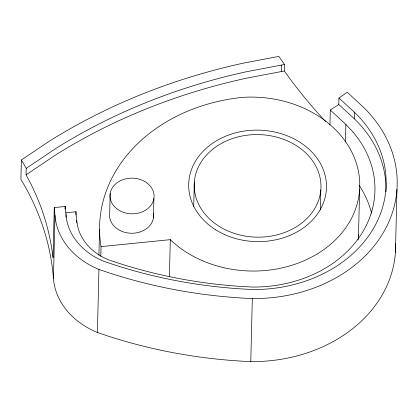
<?xml version="1.0" encoding="UTF-8"?>
<svg xmlns="http://www.w3.org/2000/svg" width="418" height="418" viewBox="0 0 418 418"><rect width="100%" height="100%" fill="white"/><g stroke="black" fill="none" stroke-linecap="round" stroke-linejoin="round"><path stroke-width="0.63" d="M325.517 121.46A600.781 486.04 1.4 0 1 284.527 71.279L284.491 64.524L278.827 56.393L243.38 63.134A557.764 451.241 1.4 0 0 49.319 141.2L21.375 159.963L20.9 179.4A320.663 259.421 1.4 0 1 53.441 278.482A79.524 64.335 1.4 0 0 97.399 332.467A443.117 358.487 1.4 0 0 250.779 361.607A144.717 117.077 1.4 0 0 395.647 243.819M54.267 207.574L54.983 215.448A79.524 64.335 1.4 0 0 98.941 269.438A443.117 358.487 1.4 0 0 252.315 298.572A144.717 117.077 1.4 0 0 383.729 231.943A144.717 117.077 1.4 0 0 362.996 106.809L347.28 92.273L338.946 98.042L354.516 112.311A133.687 108.157 1.4 0 1 373.749 227.92A133.687 108.157 1.4 0 1 252.383 289.533L239.969 288.822A432.087 349.568 1.4 0 1 115.133 265.106L103.69 261.271L98.627 258.961A68.484 55.406 1.4 0 1 66.629 219.659L65.171 206.476L54.267 207.574L53.039 257.65L52.929 256.965A320.663 259.421 1.4 0 0 29.971 182.138L26.073 174.834L26.235 168.355L21.375 159.963M53.441 278.482L54.983 215.448M65.109 209.068L65.171 206.476M65.208 208.749L65.255 206.805M65.903 217.193L65.971 214.601M75.867 214.983L75.951 211.722L65.657 212.882M76.724 222.94L75.951 211.722M98.925 255.236L99.562 229.142M97.399 332.467L98.941 269.438M100.801 256.401L101.041 246.615A165.387 133.802 1.4 0 1 242.874 97.342A107.504 86.97 1.4 0 1 351.7 217.956A107.504 86.97 1.4 0 1 170.309 239.655L101.041 246.615M110.174 193.518L109.699 212.955A22.049 17.838 1.4 0 0 131.633 233.26A22.049 17.838 1.4 0 0 153.422 213.222M153.437 217.882L153.913 198.445A22.049 17.838 1.4 0 0 123.545 179.447A22.049 17.838 1.4 0 0 118.675 210.055A22.049 17.838 1.4 0 0 153.913 198.445M169.405 276.841L170.309 239.655M193.727 206.513L194.333 181.893M250.779 361.607L252.315 298.572M26.073 174.834L55.975 154.754A546.734 442.317 1.4 0 1 246.202 78.229L281.298 71.556L281.455 65.077L284.491 64.524M320.34 209.946L320.831 189.861A63.4 51.289 1.4 0 0 229.649 139.591A63.4 51.289 1.4 0 0 222.266 228.176A63.4 51.289 1.4 0 0 320.831 189.861M329.943 125.029L330.309 110.018L338.789 104.521L338.946 98.042M345.446 142.052L345.879 124.428L330.309 110.018M354.516 112.311L354.36 118.79L338.789 104.521M358.487 236.154L359.637 189.182M395.438 252.3L396.98 189.265M26.235 168.355L56.137 148.275A546.734 442.317 1.4 0 1 246.359 71.75L281.455 65.077M281.298 71.556L284.329 71.003M345.879 124.428L353.058 132.062M76.787 220.333L77.387 224.905A57.449 46.476 1.4 0 0 104.223 257.869L108.283 259.719L118.952 263.298A421.062 340.644 1.4 0 0 240.606 286.414L252.284 287.051A122.615 99.197 1.4 0 0 360.99 234.749A122.615 99.197 1.4 0 0 353.032 132.078M358.55 234.869A107.504 86.97 1.4 0 1 358.148 240.01M359.182 185.373A122.615 99.197 1.4 0 1 371.524 213.196M354.344 118.801A133.687 108.157 1.4 0 1 385.966 191.815M215.792 229.858A68.913 55.751 1.4 0 0 325.92 193.571A68.913 55.751 1.4 0 0 231.029 134.204A68.913 55.751 1.4 0 0 215.792 229.858"/></g></svg>
